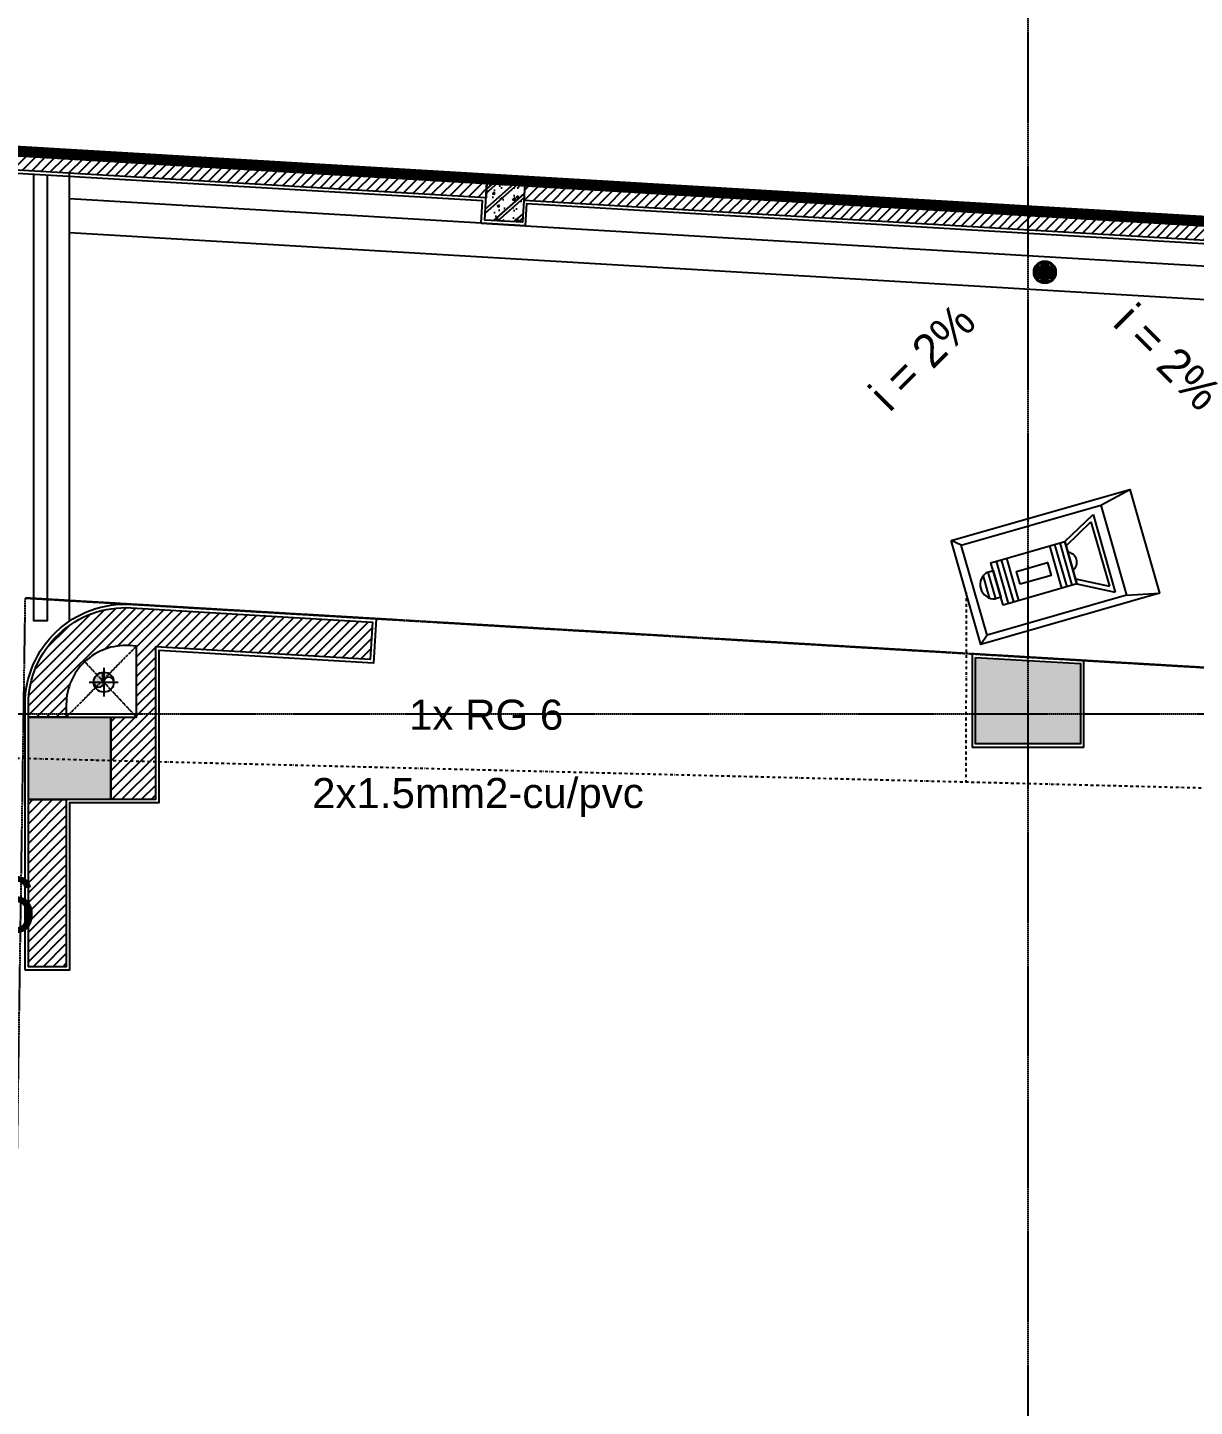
# Model space of a CAD drawing. Header units: inches. Extents: x 1721084 to 1854744, y 225101 to 488646.
# Drawn here: x 1770662 to 1775897, y 372752 to 378941 of the extents above; entities that cross this region are included whole.
import ezdxf
from ezdxf.xclip import XClip

# ---------------------------------------------------------------- set-up
doc = ezdxf.new("R2010")
doc.units = ezdxf.units.IN
doc.header["$MEASUREMENT"] = 0
doc.header["$XCLIPFRAME"] = 0
for name, pattern in [('DASHDOT', [25.399999999999995, 12.7, -6.349999999999998, 0, -6.349999999999998]), ('X-PL-GF$0$X-GRID-T1$0$CENTER2', [1.125, 0.75, -0.125, 0.125, -0.125]), ('X-PL-GF$0$X-PL-GF$0$DASHDOTX2', [2, 1, -0.5, 0, -0.5]), ('X-PL-GF$0$X-PL-GF$0$DASHED', [0.75, 0.5, -0.25]), ('X-PL-GF$0$X-PL-GF$0$HIDDEN2', [0.1875, 0.125, -0.0625])]:
    doc.linetypes.add(name, pattern=pattern)
for name, color, linetype in [('A-ANNO-DIM 100', 252, 'Continuous'), ('CAMERA', 2, 'Continuous'), ('DUCT', 11, 'Continuous'), ('TexPCC', 142, 'Continuous'), ('X-PL-GF$0$A-ANNO-NOTE-ENG', 250, 'Continuous'), ('X-PL-GF$0$A-FURN-EQPM', 250, 'Continuous'), ('X-PL-GF$0$X-GRID-T1$0$A-GRID', 9, 'X-PL-GF$0$X-GRID-T1$0$CENTER2'), ('X-PL-GF$0$X-PL-GF$0$A-FLOR', 250, 'Continuous'), ('X-PL-GF$0$X-PL-GF$0$A-FLOR-ABOV', 250, 'X-PL-GF$0$X-PL-GF$0$HIDDEN2'), ('X-PL-GF$0$X-PL-GF$0$A-FLOR-COLS-CONC', 250, 'Continuous'), ('X-PL-GF$0$X-PL-GF$0$A-FLOR-DRAN', 250, 'Continuous'), ('X-PL-GF$0$X-PL-GF$0$A-FLOR-HDRL', 250, 'Continuous'), ('X-PL-GF$0$X-PL-GF$0$A-FLOR-PATT', 250, 'Continuous'), ('X-PL-GF$0$X-PL-GF$0$A-FLOR-STRS', 250, 'Continuous'), ('X-PL-GF$0$X-PL-GF$0$A-FLOR-WALL', 250, 'Continuous'), ('X-PL-GF$0$X-PL-GF$0$A-FLOR-WALL-FNSH', 250, 'Continuous'), ('X-PL-GF$0$X-PL-GF$0$A-FLOR-WALL-PATT', 250, 'Continuous'), ('X-PL-GF$0$X-PL-GF$0$A-SECT-MED', 250, 'Continuous'), ('X-PL-GF$0$X-PL-GF$0$A-SECT-PATT', 250, 'Continuous'), ('X-PL-GF$0$X-PL-GF$0$A-XREF', 250, 'Continuous'), ('X-PL-GF$0$X-PL-GF$0$B-RanhHienTrang', 250, 'Continuous'), ('X-PL-GF$0$X-PL-GF$0$CGXD', 250, 'Continuous'), ('X-PL-GF$0$XREF2$0$A-FLOR-COLS-CONC', 250, 'Continuous'), ('X-PL-GF$0$XREF2$0$A-FLOR-PATT', 250, 'Continuous')]:
    doc.layers.add(name, color=color, linetype=linetype)
doc.styles.add('ARIAL', font='arial.ttf')
doc.styles.add('HDUNGARC', font='vn_vni.shx')
doc.styles.add('X-PL-GF$0$HDUNGARC', font='vn_vni.shx')
pattern_1 = [(45, (0, 0), (-22.09708691207961, 22.09708691207961), [])]
pattern_2 = [(0, (0, 0), (50, 50), [50, -50])]

# ---------------------------------------------------------------- blocks, each defined once
blk = doc.blocks.new('X-PL-GF$0$PHEU THU 115X115')
for p, q in [((-15.43790575498133, -23.58826450755441), (14.24268701775872, -23.58826450755441)), ((-15.43790575498133, -91.4117354924456), (14.24268701775872, -91.4117354924456))]:
    blk.add_line(p, q)
for points in [[(-9.482600924791768, -54.19603434290184), (-43.28344451003068, -54.19603434290184)], [(-43.28344451003068, -60.65419115152329), (-9.482600924791768, -60.65419115152329)], [(36.49155470221013, -42.87137462652025), (-36.40955630420649, -42.87137462652025)], [(-36.40955630420649, -48.58054185540822), (36.49155470221013, -48.58054185540822)], [(30.4041321240511, -30.40287615318084), (30.4041321240511, -30.40287615318084), (-31.43376121902838, -30.40287615318084)], [(-31.43376121902838, -36.863928665196), (30.4041321240511, -36.863928665196)], [(8.978155363991391, -54.19603434290184), (42.7789989492303, -54.19603434290184)], [(42.7789989492303, -60.65419115152329), (8.978155363991391, -60.65419115152329)], [(-36.40955630420649, -66.41945814459177), (36.49155470221013, -66.41945814459177)], [(36.49155470221013, -72.12862537347974), (-36.40955630420649, -72.12862537347974)], [(-31.43376121902838, -78.136071334804), (30.4041321240511, -78.136071334804)], [(30.4041321240511, -84.59712384681916), (30.4041321240511, -84.59712384681916), (-31.43376121902838, -84.59712384681916)]]:
    blk.add_lwpolyline(points)
for radius in [51.45152249066621, 46.57292621760693, 4.594603257156433]:
    blk.add_circle((-0.2522227804001886, -57.5), radius)
for centre, radius, start, end in [((-42.55626883552759, -57.42511274721619), 3.309944380612229, 102.6910741584825, 257.3089258415174), ((-36.3302054702508, -45.72595824096788), 2.855686286463456, 91.59228034863337, 268.4077196513667), ((-31.12392294632446, -33.63340240919206), 3.245350465819644, 95.47845449965135, 264.5215455003486), ((-11.00198453679331, -57.4251127472089), 3.568679573956446, 295.1984696173395, 64.80153038266046), ((10.49753897599294, -57.4251127472089), 3.568679573956446, 115.1984696173395, 244.8015303826605), ((29.94667727740307, -33.63340240918478), 3.262754178219241, 278.0597159257377, 81.94028407426231), ((35.88332438809448, -45.72595824096061), 2.918662660680424, 282.0282235757958, 77.97177642420422), ((42.05182327472721, -57.42511274721619), 3.309944380612229, 282.6910741584826, 77.30892584151742), ((-36.3302054702508, -69.27404175903939), 2.855686286463456, 91.59228034863337, 268.4077196513667), ((-31.12392294632446, -81.36659759081522), 3.245350465819644, 95.47845449965135, 264.5215455003486), ((29.94667727740307, -81.36659759081522), 3.262754178219241, 278.0597159257377, 81.94028407426231), ((35.88332438809448, -69.27404175903212), 2.918662660680424, 282.0282235757958, 77.97177642420422)]:
    blk.add_arc(centre, radius, start, end)
for points in [[(14.24268701775872, -23.58826450755441), (16.71682635079196, -21.64592190393887), (15.00893013480527, -18.70718598294479), (9.913556541374417, -16.53520093131374), (-0.6807847030140693, -15.628228584319), (-13.14400985479005, -17.76942370249162), (-17.35475464031333, -20.73333771834587), (-17.6897810909868, -22.51271087943314), (-15.43790575498133, -23.58826450755441)], [(14.24268701775872, -91.4117354924456), (16.71682635079196, -93.35407809606113), (15.00893013480527, -96.2928140170552), (9.913556541374417, -98.46479906869357), (-0.6807847030140693, -99.371771415681), (-13.14400985479005, -97.23057629750838), (-17.35475464031333, -94.26666228166141), (-17.6897810909868, -92.48728912055955), (-15.43790575498133, -91.4117354924456)]]:
    blk.add_spline(points, degree=3)
blk = doc.blocks.new('X-PL-GF$0$XREF2')
at = {"layer": 'X-PL-GF$0$XREF2$0$A-FLOR-PATT'}
h = blk.add_hatch(dxfattribs=at)
h.set_pattern_fill('!BTCT', color=256, scale=25, pattern_type=2)
h.set_pattern_definition([(50, (0, 0), (179.3150456501883, -15.68803374564877), [18.75, -206.25]), (355, (0, 0), (-34.68783340325, 188.0480334250029), [15, -165]), (100.4514, (14.94292, -1.307334999999999), (144.6273454285054, 172.3598855152384), [15.9350475, -175.285528]), (46.18420000000002, (0, 50), (266.8102621564111, -41.37975358225452), [28.125, -309.375]), (96.6356, (22.23418625, 46.55167324999999), (233.6656763871758, 243.5294677251104), [23.902572, -262.92825]), (351.1842000000001, (0, 50), (233.6654862834068, 243.5296502313311), [22.5, -247.5]), (21, (25, 37.5), (149.2267630296154, -100.6547226663347), [18.75, -206.25]), (326, (25, 37.5), (60.82883298039543, 181.2875112617133), [15, -165]), (71.45140000000002, (37.43555825, 29.1120985), (210.0556571453725, 80.6326241774881), [15.9350475, -175.285528]), (37.50000000000001, (0, 0), (3.039963829322667, 83.22346345782788), [0, -163, 0, -167.5, 0, -165.625]), (7.499999999999999, (0, 0), (65.76738436053715, 98.60292797059006), [0, -95.5, 0, -159.25, 0, -63.125]), (327.5, (-55.75, 0), (133.4556090431022, -5.638717933594937), [0, -62.5, 0, -195, 0, -258.75]), (317.5, (-80.75000000000001, 0), (145.7965423355966, 25.02624558307943), [0, -81.25, 0, -129.5, 0, -183.75]), (45, (0, 0), (-75.13009550107068, 75.13009550107068), []), (45, (0, 30.625), (-75.13009550107068, 75.13009550107068), [])])
h.paths.add_polyline_path([(20684.99999999999, 3915.000000000058), (20684.99999999999, 4285.000000000056), (20315.00000000015, 4285.000000000056), (20315.00000000015, 3915.000000000058)])
h.paths.add_polyline_path([(20684.99999918887, 374.6332916433435), (20684.99999918887, 685.0000000000528), (19915.00000000002, 685.0000000000517), (19915.00000000002, 374.6332916433425)])
h.paths.add_polyline_path([(15485.00000000008, -984.9999999999764), (15485.00000000008, -714.9999999998672), (14815.00000000008, -714.9999999998689), (14815.00000000008, -984.9999999999744)])
h.paths.add_polyline_path([(15384.99999999999, 3915.000000000034), (15384.99999999999, 4385.000000000058), (15014.99999999998, 4385.000000000056), (15014.99999999998, 3915.000000000034)])
h.paths.add_polyline_path([(8785.000000000175, 5464.999999999941), (8785.000000000175, 5934.99999999994), (8215.000000000175, 5934.999999999942), (8215.000000000175, 5464.999999999941)])
h.paths.add_polyline_path([(4265.000000000006, -984.9999999999792), (4735.000000000001, -984.9999999999792), (4735, -614.9999999998835), (4265.000000000006, -614.9999999998835)])
h.paths.add_polyline_path([(385.0000000000219, 15.0000000000291), (385.0000000000219, 385.0000000000283), (15.00000000002183, 385.0000000000272), (15.00000000002183, 15.0000000000291)])
h.paths.add_polyline_path([(15.00000000002183, 5935.000000000028), (15.00000000002183, 5465.000000000028), (585.0000000000217, 5465.000000000028), (585.000000000029, 5935.000000000028)])
h.paths.add_polyline_path([(4734.999999999876, 11575.58118903297), (4264.999999999876, 11603.31734586404), (4264.999999999876, 11214.99999999994), (4734.999999999876, 11214.99999999994)])
h.paths.add_polyline_path([(8785.000000000233, 11336.55203909347), (8415.000000000213, 11358.38688596065), (8415.000000000198, 10965.00146173001), (8785.000000000207, 10965.00000000014)])
h.paths.add_polyline_path([(8785.000000000033, -614.9999999999718), (8415.000000000035, -614.9999999999718), (8415.000000000035, -984.9999999999781), (8785.000000000036, -984.9999999999781)])
h.paths.add_polyline_path([(15.00000000002182, 11335.00000000015), (15.00000000002183, 10965.00000000015), (385.0000000000219, 10965.00000000015), (385.0000000000219, 11335.00000000015)])
h.paths.add_polyline_path([(15485.00000000021, 10941.1403626419), (15015.0000000002, 10968.90048736221), (15015.0000000002, 10664.9999999063), (15485.00000000021, 10664.9999999063)])
h.paths.add_polyline_path([(20685.04201184699, 10634.25258519437), (20315.00000000023, 10656.0931995088), (20315.00000000023, 10215.00000000135), (20685.04201184699, 10215.00000000135)])
at = {"layer": 'X-PL-GF$0$XREF2$0$A-FLOR-COLS-CONC'}
for points in [[(4264.999999999876, 11603.31734586404), (4734.999999999876, 11575.58118903297), (4734.999999999876, 11214.99999999994), (4264.999999999876, 11214.99999999994)], [(15.00000000002183, 11335.00000000015), (385.0000000000219, 11335.00000000015), (385.0000000000219, 10965.00000000015), (15.00000000002183, 10965.00000000015)]]:
    blk.add_lwpolyline(points, close=True, dxfattribs=at)
blk = doc.blocks.new('X-PL-GF$0$X-GRID-T1')
at = {"layer": 'X-PL-GF$0$X-GRID-T1$0$A-GRID', "ltscale": 8}
blk.add_line((4500.000000000136, 15788.19757388748), (4500.000000000129, -4800.000000207501), dxfattribs=at)
for points in [[(4.5541e-12, 11870.00821583272), (27299.99999999995, 10258.95059563551)], [(-3578.678544014038, 11350.00000000011), (10959.40035276939, 11350.00000000013)]]:
    blk.add_lwpolyline(points, dxfattribs=at)
blk = doc.blocks.new('X-PL-GF$0$X-PL-GF$0$RANH DAT')
at = {"color": 20, "linetype": 'X-PL-GF$0$X-PL-GF$0$DASHDOTX2', "ltscale": 4, "const_width": 50}
blk.add_lwpolyline([(-11627.29456309721, -102.3376698006832), (-11627.29456309721, -102.3376698006832), (-2.910383e-10, 1.164153e-10), (992.3107898987656, 14373.5282487044), (-5110.730678946215, 14733.68764396724), (-10633.96828031746, 15059.63101499682), (-41580.12939057983, 16885.85990410079), (-41827.60296804322, -102.3376699942382), (-17866.78343735436, -102.337669765111), (-11627.29456321617, -102.3376697921485)], dxfattribs=at)
blk = doc.blocks.new('X-PL-GF$0$X-PL-GF$0$NM 90')
h = blk.add_hatch()
h.set_pattern_fill('DASH', color=8, scale=400)
h.set_pattern_definition(pattern_2)
h.paths.add_polyline_path([(0, 45, 1), (0, 0)])
h.paths.add_polyline_path([(0, 45), (0, 0), (45, 0, 0.4142135623730951)])
h.paths.add_polyline_path([(45, 0), (0, 0, -1), (-2.7e-15, -45, 0.4142135623730951)])
h = blk.add_hatch()
h.set_pattern_fill('DASH', color=256, scale=400)
h.set_pattern_definition(pattern_2)
h.paths.add_polyline_path([(0, 45, 1), (0, 0)])
h.paths.add_polyline_path([(0, 45), (0, 0), (45, 0, 0.4142135623730951)])
h.paths.add_polyline_path([(45, 0), (0, 0, -1), (-3.6e-15, -45, 0.4142135623730951)])
h = blk.add_hatch()
h.set_pattern_fill('DASH', color=8, scale=400)
h.set_pattern_definition(pattern_2)
h.paths.add_polyline_path([(0, 45, 1), (0, 0)])
h.paths.add_polyline_path([(0, 45), (0, 0), (45, 0, 0.4142135623730951)])
h.paths.add_polyline_path([(45, 0), (0, 0, -1), (-3.6e-15, -45, 0.4142135623730951)])
h = blk.add_hatch(color=8)
h.dxf.hatch_style = 1
h.paths.add_polyline_path([(0, 45, 1), (0, 0)])
h.paths.add_polyline_path([(0, 45), (0, -3.6e-15), (45, 0, 0.4142135623730951)])
h.paths.add_polyline_path([(45, 0), (-1.8e-15, 0, -1), (-7.1e-15, -45, 0.4142135623730951)])
at = {"color": 8}
for points in [[(0, 65), (0, -65)], [(65, 0), (-65, 0)]]:
    blk.add_lwpolyline(points, dxfattribs=at)
blk.add_circle((0, 0), 45)
for centre, start, end in [((1.4e-15, 22.5), 90, 270), ((1.4e-15, -22.5), 270, 90.00000000000004)]:
    blk.add_arc(centre, 22.5, start, end)
blk = doc.blocks.new('X-PL-GF')
at = {"layer": 'X-PL-GF$0$X-PL-GF$0$A-FLOR-PATT'}
h = blk.add_hatch(dxfattribs=at)
h.set_pattern_fill('ANSI31', color=250, scale=250)
h.set_pattern_definition(pattern_1)
h.paths.add_polyline_path([(-1751.792056499105, 13961.84031778528), (-1755.915799153085, 13891.96188945206), (2068.279459091985, 13666.28427362946), (2072.403201746041, 13736.16270196399)])
h = blk.add_hatch(dxfattribs=at)
h.set_pattern_fill('ANSI31', color=250, scale=250)
h.set_pattern_definition(pattern_1)
h.paths.add_polyline_path([(6066.30321451825, 13500.47028255452), (6062.17947186427, 13430.5918542213), (2237.984213619032, 13656.26947004102), (2242.107956273089, 13726.14789837555)])
at = {"layer": 'X-PL-GF$0$X-PL-GF$0$A-FLOR-WALL-PATT'}
h = blk.add_hatch(dxfattribs=at)
h.set_pattern_fill('ANSI31', color=250, scale=250)
h.set_pattern_definition(pattern_1)
h.paths.add_polyline_path([(475.626115064626, 11825.94412984238, 0.4709200845927181), (18.71105494903037, 11335.00000000015), (184.9999999999993, 11335.00000000016), (184.9999999999986, 11391.69448306001, -0.4315853698988815), (465.6113114760797, 11656.23424746982), (499.9999999999998, 11654.20486436744), (499.9999999999991, 11335.00000000015), (384.9999999998617, 11335.00000000015), (384.9999999998617, 10965.00000000015), (584.9999999999978, 10965.00000000015), (585, 11650.16369701996), (1549.032748979716, 11593.27313634718), (1558.990519206922, 11762.01143831343)])
h = blk.add_hatch(dxfattribs=at)
h.set_pattern_fill('ANSI31', color=250, scale=250)
h.set_pattern_definition(pattern_1)
h.paths.add_polyline_path([(185.0000000001445, 6085.000000000004), (185.0000000001444, 8185.000000000007), (15.00000000014438, 8185.000000000007), (15.00000000014457, 5935.000000000028), (585, 5935.000000000028), (585, 6084.999999999992)])
h.paths.add_polyline_path([(185.0000000001445, 5314.999999999999), (585.0000000000217, 5315), (585.0000000000217, 5465.000000000028), (15.00000000000193, 5465.000000000028), (15.00000000000172, 3215.000000000009), (185.0000000001444, 3215.000000000009)])
h.paths.add_polyline_path([(185.0000002862997, 1135.000000000009), (15.00000028629977, 1135.000000000009), (15.0000000001444, 385.0000000000281), (185.0000000001444, 385.0000000000281)])
h.paths.add_polyline_path([(15.00000000007705, 10215), (185.000000000077, 10215), (185.0000000001444, 10965.00000000015), (15.00000000014438, 10965.00000000015)])
at = {"layer": 'X-PL-GF$0$X-PL-GF$0$A-SECT-PATT'}
h = blk.add_hatch(dxfattribs=at)
h.set_pattern_fill('!BTCT', color=256, scale=15, pattern_type=2)
h.set_pattern_definition([(46.6227153366352, (2057.476794659763, 13551.72169998981), (106.8476584532461, -15.73460780631686), [11.25, -123.75]), (351.6227153366352, (2057.476794659763, 13551.72169998981), (-14.12973929233931, 113.85895478868), [8.999999999999998, -98.99999999999999]), (97.07411533663515, (2066.380765956003, 13550.41048337535), (92.71799489577957, 98.12427389537321), [9.5610285, -105.1713168]), (42.80691533663514, (2059.244112940076, 13581.66959784752), (158.3455056701863, -34.21550574685858), [16.875, -185.625]), (93.2583153366352, (2072.439569897329, 13578.81829742559), (148.5637977880467, 137.604680068285), [14.3415432, -157.75695]), (347.8069153366351, (2059.244112940076, 13581.66959784752), (148.5636903748132, 137.6047961013154), [13.5, -148.5]), (17.62271533663523, (2073.776232298855, 13573.29896424294), (85.8227785096028, -65.56257079044269), [11.25, -123.75]), (322.6227153366354, (2073.776232298855, 13573.29896424294), (42.84176819092293, 106.4335192329718), [9, -99]), (68.0741153366352, (2080.92812703126, 13567.83541210726), (128.6645775064622, 40.87084780221247), [9.5610285, -105.1713168]), (34.12271533663517, (2057.476794659763, 13551.72169998981), (4.762457491434027, 49.73990398706337), [0, -97.8, 0, -100.5, 0, -99.375]), (4.122715336635192, (2057.476794659763, 13551.72169998981), (42.87715332586436, 56.73437029411992), [0, -57.3, 0, -95.55, 0, -37.875]), (324.1227153366352, (2024.084888548412, 13553.69225987236), (79.73499077760532, -8.094525723919485), [0, -37.5, 0, -117, 0, -155.25]), (314.1227153366352, (2009.110939619555, 13554.57591901251), (88.21058598361807, 9.836291040159283), [0, -48.75, 0, -77.69999999999997, 0, -110.25]), (41.62271533663511, (2057.476794659763, 13551.72169998981), (-42.34419269851279, 47.6553443457417), []), (41.62271533663511, (2058.559277106455, 13570.06478742766), (-42.34419269851279, 47.6553443457417), [])])
h.paths.add_polyline_path([(2072.403201746041, 13736.16270196399), (2062.388398157599, 13566.45794743694), (2147.240775421124, 13561.45054564272), (2157.25557900957, 13731.15530016977)])
h.paths.add_polyline_path([(2232.093152684646, 13556.4431438485), (2242.107956273086, 13726.14789837554), (2157.25557900957, 13731.15530016977), (2147.240775421124, 13561.45054564272)])
at = {"layer": 'X-PL-GF$0$X-PL-GF$0$A-FLOR'}
blk.add_lwpolyline([(200.0000000001444, 11766.83516785965), (200.0000000001444, 13773.33413952369)], dxfattribs=at)
at = {"layer": 'X-PL-GF$0$X-PL-GF$0$A-FLOR-ABOV', "ltscale": 10}
for points in [[(499.9999999999998, 11654.20486436744), (185.1208658417054, 11335.00000000016)], [(267.8077731942514, 11584.12886795929), (500.0000000001374, 11335.00000000012)]]:
    blk.add_lwpolyline(points, dxfattribs=at)
at = {"layer": 'X-PL-GF$0$X-PL-GF$0$A-FLOR-COLS-CONC'}
blk.add_lwpolyline([(2072.403201746041, 13736.16270196399), (2242.107956273087, 13726.14789837555), (2232.093152684646, 13556.4431438485), (2062.388398157599, 13566.45794743694)], close=True, dxfattribs=at)
at = {"layer": 'X-PL-GF$0$X-PL-GF$0$A-FLOR-HDRL'}
blk.add_lwpolyline([(100.0000000001443, 13767.4318365628), (100.0000000001443, 11767.4318365628), (40.00000000014438, 11767.4318365628), (40.00000000014438, 13770.97321833934)], dxfattribs=at)
at = {"layer": 'X-PL-GF$0$X-PL-GF$0$A-FLOR-STRS'}
blk.add_lwpolyline([(200.0000000001453, 13511.07619921633), (25591.16340859837, 12012.66494298576), (25599.99999999994, 12162.40443227433)], dxfattribs=at)
at = {"layer": 'X-PL-GF$0$X-PL-GF$0$A-FLOR-WALL'}
blk.add_lwpolyline([(-1755.915799153085, 13891.96188945206), (-1751.792056499106, 13961.84031778528), (2072.403201746041, 13736.16270196399), (2068.279459091983, 13666.28427362946), (-1755.915799153085, 13891.96188945206)], dxfattribs=at)
for points in [[(6061.332506787184, 13430.64183625441), (6065.45624944124, 13500.52026458886), (2242.107956273086, 13726.14789837555), (2237.98421361903, 13656.26947004109)], [(15, 10965.00000000015), (185.0000000000031, 10965.00000000015), (185.000000000005, 10215), (15.00000000000546, 10215)]]:
    blk.add_lwpolyline(points, close=True, dxfattribs=at)
blk.add_lwpolyline([(15, 11335.00000000015), (15, 11391.69961090553, -0.4315853698989533), (475.626115064626, 11825.94412984238), (1558.990519206922, 11762.01143831343), (1549.032748979716, 11593.27313634718), (585, 11650.16369701996), (584.9999999999978, 10965.00000000015), (384.9999999998617, 10965.00000000015), (384.9999999998617, 11335.00000000015), (499.9999999999991, 11335.00000000015), (499.9999999999998, 11654.20486436744), (465.6113114761013, 11656.23424746982, 0.4315853698988991), (184.9999999999986, 11391.69448306002), (184.9999999999992, 11335.00000000016), (15, 11335.00000000015)], format="xyb", dxfattribs=at)
at = {"layer": 'X-PL-GF$0$X-PL-GF$0$A-FLOR-WALL-FNSH'}
for points in [[(15000.00000000003, -2799.999999800959), (15200.00000000003, -2799.999999800959), (15200.00000000003, -2999.999999800984), (-2191.276562666232, -2999.999999960567), (-1943.802985202435, 13988.19757424687), (34696.32145598598, 11825.95025974346)], [(2246.183442473346, 13540.58553577948), (2246.183442473346, 13540.58553577948), (2246.183442473346, 13540.58553577948), (2246.183442473346, 13540.58553577948), (2046.530790088585, 13552.36765764824), (2052.421851022971, 13652.19398384076), (-1740.97799602957, 13876.09193533185), (-1746.869056964078, 13776.2656091379), (-1846.794315740672, 13782.12484005305), (-1891.808028183852, 10692.09054883621), (-1791.818634361203, 10690.63396505859), (-1943.303339421334, 291.7372743988308), (-2043.292737168894, 293.1938581958925), (-2088.331257619726, -2798.543416182955), (-1988.341863798027, -2799.999999960569), (-1989.798602079907, -2899.999999960569), (-1.4779e-12, -2899.999999960569), (-1.4779e-12, -2799.999999960569), (199.9999999999985, -2799.999999960569), (199.9999999999985, -2899.999999960569), (3000.000000000002, -2899.999999960569), (3000.000000000002, -2799.999999960569)], [(2046.530790088592, 13552.36765764824), (2246.183442473345, 13540.58553577948), (2252.074503407734, 13640.41186197206), (6045.474898718173, 13416.55154646572), (6039.583837783784, 13316.72522027314), (6239.236490168542, 13304.94309840438), (6245.127551102933, 13404.76942459695), (10038.52794641337, 13180.90910909061), (10032.63688547898, 13081.08278289804), (10232.28953786374, 13069.30066102928), (10238.18059879813, 13169.12698722185), (14031.58099410856, 12945.26667171532), (14025.74884378353, 12846.43860878486), (14224.40323290636, 12834.71539752545), (14230.2353832314, 12933.54346045603), (18024.63404180377, 12709.62423434034), (18018.74298086939, 12609.79790814784), (18218.39563325415, 12598.01578627909), (18224.28669418852, 12697.84211247159), (22017.68708949896, 12473.98179696524)]]:
    blk.add_lwpolyline(points, dxfattribs=at)
blk.add_lwpolyline([(4.0927e-12, 10200), (4.0927e-12, 11392.66942918218, -0.4315853698989532), (476.5097742047897, 11841.88789704787), (1574.905160637208, 11777.06818066293), (1563.123038768414, 11577.41552827816), (600, 11634.2524041316), (599.9999999999978, 10950.00000000015), (200.0000000000036, 10950.00000000015), (200.000000000005, 10200), (4.0927e-12, 10200)], format="xyb", dxfattribs=at)
blk.add_lwpolyline([(4249.999999999881, 11619.20254235883), (4249.999999999874, 11200.00000000013), (4749.999999999876, 11200.00000000013), (4749.999999999876, 11589.69599253835)], close=True, dxfattribs=at)
at = {"layer": 'X-PL-GF$0$X-PL-GF$0$A-SECT-MED'}
for points in [[(2046.530790088585, 13552.36765764824), (200.0000000001441, 13661.33716315375)], [(2246.183442473345, 13540.58553577948), (6039.583837783784, 13316.72522027314)]]:
    blk.add_lwpolyline(points, dxfattribs=at)
at = {"layer": 'X-PL-GF$0$X-PL-GF$0$CGXD', "linetype": 'X-PL-GF$0$X-PL-GF$0$DASHED', "ltscale": 7}
blk.add_lwpolyline([(29109.2069565708, 10152.18368523635), (7.276000000000001e-12, 11870.00821583272), (-187.4603885969482, -998.4933488365367), (19532.55709904624, -999.9999999998154)], dxfattribs=at)
at = {"layer": 'X-PL-GF$0$A-FURN-EQPM', "color": 6, "xscale": 0.9708737864077668, "yscale": 0.9708737864077668, "zscale": 0.9708737864077668}
blk.add_blockref('X-PL-GF$0$PHEU THU 115X115', (4575.69756254954, 13388.27821360222), dxfattribs=at)
at = {"layer": 'X-PL-GF$0$X-PL-GF$0$A-FLOR-DRAN', "rotation": 90}
blk.add_blockref('X-PL-GF$0$X-PL-GF$0$NM 90', (353.4189334708641, 11492.27303050176), dxfattribs=at)
at = {"layer": 'X-PL-GF$0$X-PL-GF$0$A-XREF'}
for name in ['X-PL-GF$0$X-GRID-T1', 'X-PL-GF$0$XREF2']:
    blk.add_blockref(name, (0, 0), dxfattribs=at)
at = {"layer": 'X-PL-GF$0$X-PL-GF$0$B-RanhHienTrang'}
blk.add_blockref('X-PL-GF$0$X-PL-GF$0$RANH DAT', (39636.32640790709, -2897.662330001818), dxfattribs=at)
at = {"layer": 'X-PL-GF$0$A-ANNO-NOTE-ENG', "color": 3, "char_height": 150, "attachment_point": 5, "style": 'X-PL-GF$0$HDUNGARC'}
for insert, rotation in [((5125.969145159292, 12950.97763013701), 314.92348924916314), ((4024.936226968137, 12950.97763013701), 45.076510750836874)]:
    blk.add_mtext('i = 2%', dxfattribs=dict(at, insert=insert, rotation=rotation))
blk = doc.blocks.new('CCN')
at = {"layer": 'CAMERA', "color": 252}
for p, q in [((139315.8801169941, 51989.37427525943), (139763.8884176138, 51989.37427525943)), ((139315.8801169941, 51934.1036984215), (139763.8884176138, 51934.1036984215)), ((139315.8801169941, 51878.83312158356), (139763.8884176138, 51878.83312158356)), ((139315.8801169941, 51424.02549066453), (139763.8884176138, 51424.02549066453)), ((139315.8801169941, 51368.75491382658), (139763.8884176138, 51368.75491382658)), ((139315.8801169941, 51313.48433698865), (139763.8884176138, 51313.48433698865)), ((139368.6550771076, 51262.96133313022), (139203.0861185244, 50952.39267907573)), ((139718.1507476462, 51262.96133313022), (139883.7197062294, 50952.39267907573))]:
    blk.add_line(p, q, dxfattribs=at)
at = {"layer": 'CAMERA'}
for p, q in [((139315.8801169941, 51262.96133313022), (139128.0059016106, 50910.55323258707)), ((139763.8884176138, 51262.96133313022), (139951.7626329973, 50910.55323258707))]:
    blk.add_line(p, q, dxfattribs=at)
blk.add_lwpolyline([(139315.8801169941, 52046.83238175139), (139763.8884176138, 52046.83238175139), (139763.8884176138, 51262.96133313022), (139315.8801169941, 51262.96133313022)], close=True, dxfattribs=at)
at = {"layer": 'CAMERA', "color": 252}
blk.add_lwpolyline([(139471.553214884, 51820.39620871947), (139608.215319724, 51820.39620871947), (139608.215319724, 51491.40804203786), (139471.553214884, 51491.40804203786)], close=True, dxfattribs=at)
at = {"layer": 'CAMERA'}
for points in [[(139315.8801169941, 51262.96133313022), (139763.8884176138, 51262.96133313022)], [(139951.7626329973, 50910.55323258707), (139128.0059016106, 50910.55323258707)]]:
    blk.add_lwpolyline(points, dxfattribs=at)
at = {"layer": 'CAMERA', "color": 252}
blk.add_lwpolyline([(139883.7197062294, 50952.39267907573), (139203.0861185244, 50952.39267907573)], dxfattribs=at)
blk.add_arc((139555.633544491, 51302.9521364386), 103.9176802170721, 202.6332838919741, 337.3667161080135, dxfattribs=at)
blk = doc.blocks.new('C2')
at = {"layer": 'CAMERA', "color": 252}
for p, q in [((140548.3075924766, 51898.53797880664), (140316.6718721305, 51898.53797880664)), ((140574.7032529928, 51841.07987231469), (140290.2762116142, 51841.07987231469))]:
    blk.add_line(p, q, dxfattribs=at)
at = {"layer": 'CAMERA'}
blk.add_lwpolyline([(140574.7032529928, 51841.07987231469), (140574.7032529928, 51783.62176582275), (140290.2762116142, 51783.62176582275), (140290.2762116142, 51841.07987231469)], dxfattribs=at)
blk.add_arc((140432.4897323035, 51810.54045025216), 145.4556350464081, 12.1198296463737, 167.8801703536263, dxfattribs=at)
blk.add_blockref('CCN', (892.6054649995641, -263.2106159286341), dxfattribs=at)
blk = doc.blocks.new('nn')
at = {"layer": 'CAMERA', "color": 252}
for p, q in [((138919.5471242203, -107494.0610649325), (138834.0578124885, -107420.8919096989)), ((138919.5471242203, -107494.0610649325), (140397.9791436578, -107494.0610649324)), ((138919.5471242203, -108448.2035011566), (138919.5471242203, -107494.0610649325)), ((140397.9791436578, -107494.0610649324), (140727.7548574878, -107420.8919096988)), ((140397.9791436578, -107494.0610649324), (140397.9791436578, -108448.2035011566)), ((138919.5471242203, -108448.2035011566), (138834.0578124885, -108521.3726563902)), ((140397.9791436578, -108448.2035011566), (138919.5471242203, -108448.2035011566)), ((140397.9791436578, -108448.2035011566), (140727.7548574878, -108521.3726563902))]:
    blk.add_line(p, q, dxfattribs=at)
at = {"layer": 'CAMERA'}
blk.add_lwpolyline([(138834.0578124885, -107420.8919096988), (140727.7548574878, -107420.8919096988), (140727.7548574878, -108521.3726563902), (138834.0578124885, -108521.3726563902)], close=True, dxfattribs=at)
at = {"layer": 'CAMERA', "rotation": 90}
blk.add_blockref('C2', (190944.9439793499, -248405.7129455522), dxfattribs=at)

msp = doc.modelspace()

# ---------------------------------------------------------------- block references
ref = msp.add_blockref('X-PL-GF', (1770650.38168202, 364510.5894645699))
XClip(ref).set_block_clipping_path([(-4378.678544013994, -12850.407672127025), (34696.321455986006, 17749.592327873004)])

# ---------------------------------------------------------------- next in the draw order: linework, layer by layer
at = {"layer": 'DUCT', "linetype": 'DASHDOT'}
for points in [[(1774872.578208136, 376405.1237225339), (1774872.043184396, 375555.2180005891)], [(1770562.002160371, 375663.5570300312), (1778636.499683265, 375460.5930164669), (1778636.499683265, 364396), (1783913.492578243, 364410.6028353767)]]:
    msp.add_lwpolyline(points, dxfattribs=at)

# ---------------------------------------------------------------- next in the draw order: block references
at = {"layer": 'CAMERA', "xscale": 0.4402944000127416, "yscale": 0.4402944000127416, "zscale": 0.4402944000127416, "rotation": 15.99033957204787}
msp.add_blockref('nn', (1703014.026956866, 405265.6201195424), dxfattribs=at)

# ---------------------------------------------------------------- next in the draw order: texts
at = {"layer": 'A-ANNO-DIM 100', "color": 3, "char_height": 135, "attachment_point": 7, "rotation": 0.030819090045521587, "style": 'HDUNGARC'}
for s, insert in [('\\A1;{\\fArial|b0|i0|c0|p34;1x RG 6}', (1772373.413130977, 375787.1024782851)), ('\\A1;{\\fArial|b0|i0|c0|p34;2x1.5mm2-cu/pvc}', (1771938.507145114, 375396.6024782851))]:
    msp.add_mtext(s, dxfattribs=dict(at, insert=insert))
at = {"layer": 'TexPCC', "color": 7, "style": 'ARIAL'}
msp.add_text('CAM - T1 - 6', height=250, dxfattribs=at).set_placement((1768702.130274698, 374879.4849645113))

doc.saveas('drawing.dxf')
